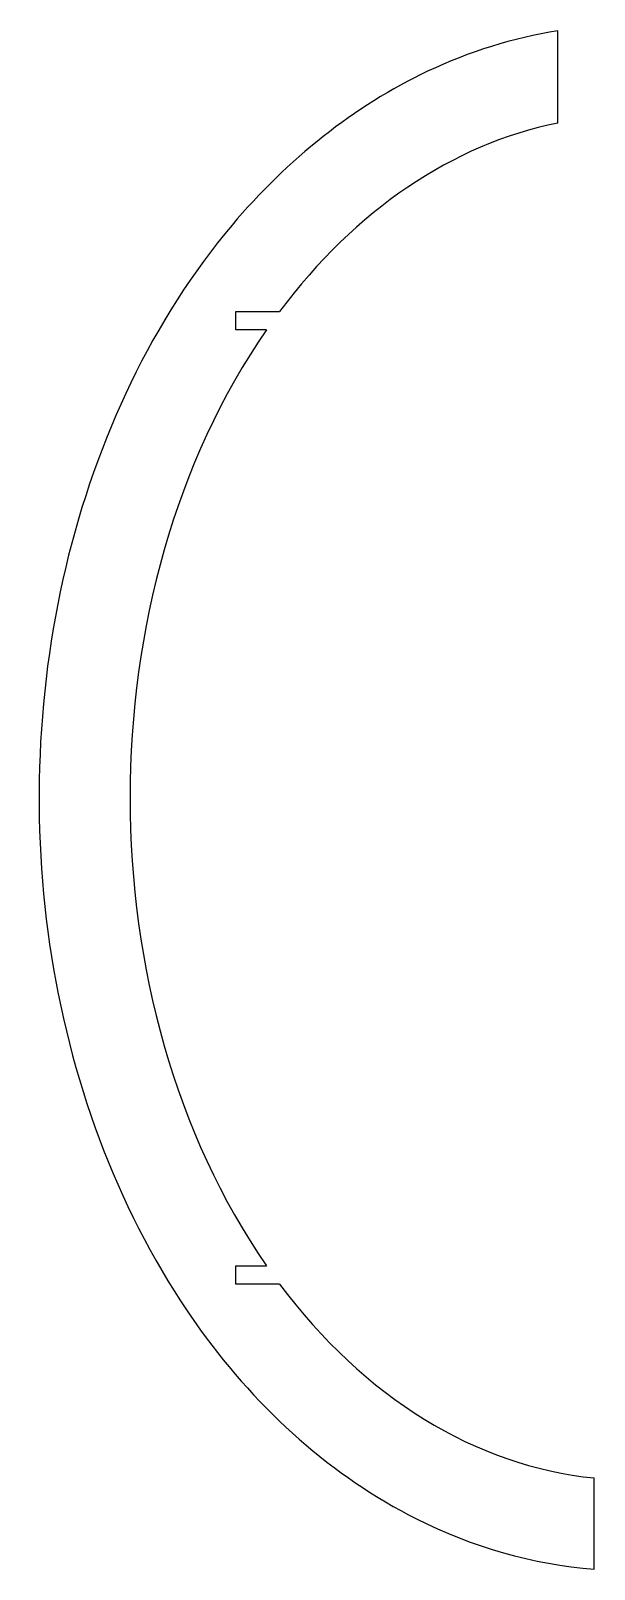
# Model space of a CAD drawing. Header units: millimetres. Extents: x -66 to -4, y -85 to 84.
import ezdxf

# ---------------------------------------------------------------- set-up
doc = ezdxf.new("R2010")
doc.units = ezdxf.units.MM
doc.layers.get('0').update_dxf_attribs({"linetype": 'CONTINUOUS'})

msp = doc.modelspace()

# ---------------------------------------------------------------- linework, layer by layer
for p, q in [((-8, 74.2), (-8, 84.36)), ((-43.36, 51.48), (-43.36, 53.48)), ((-43.36, 53.48), (-38.56, 53.48)), ((-40, 51.48), (-43.36, 51.48)), ((-43.36, -53.48), (-43.36, -51.48)), ((-43.36, -51.48), (-40, -51.48)), ((-38.56, -53.48), (-43.36, -53.48)), ((-4, -84.84), (-4, -74.8))]:
    msp.add_line(p, q)
for start_param, end_param in [(0.145972, 0.777007), (0.81434, 2.327253), (2.364586, 3.068801)]:
    msp.add_ellipse((0, 0), major_axis=(0, 75), ratio=0.733333, start_param=start_param, end_param=end_param)
msp.add_open_spline([(-8, 84.36), (-12.91, 83.57), (-17.73, 82.06), (-22.3, 79.9), (-30.37, 76.08), (-37.68, 70.24), (-43.79, 62.98), (-52.43, 52.71), (-58.7, 39.58), (-62.07, 25.35), (-65.45, 11.09), (-65.9, -4.27), (-63.4, -18.82), (-60.87, -33.52), (-55.33, -47.37), (-47.25, -58.54), (-40.79, -67.47), (-32.7, -74.68), (-23.54, -79.29), (-17.37, -82.4), (-10.73, -84.3), (-4, -84.84)], degree=3, knots=[-6.166184, -6.166184, -6.166184, -6.166184, -5.949334, -5.949334, -5.949334, -5.566328, -5.566328, -5.566328, -5.02473, -5.02473, -5.02473, -4.481988, -4.481988, -4.481988, -3.933732, -3.933732, -3.933732, -3.49515, -3.49515, -3.49515, -3.19994, -3.19994, -3.19994, -3.19994])

doc.saveas('drawing.dxf')
